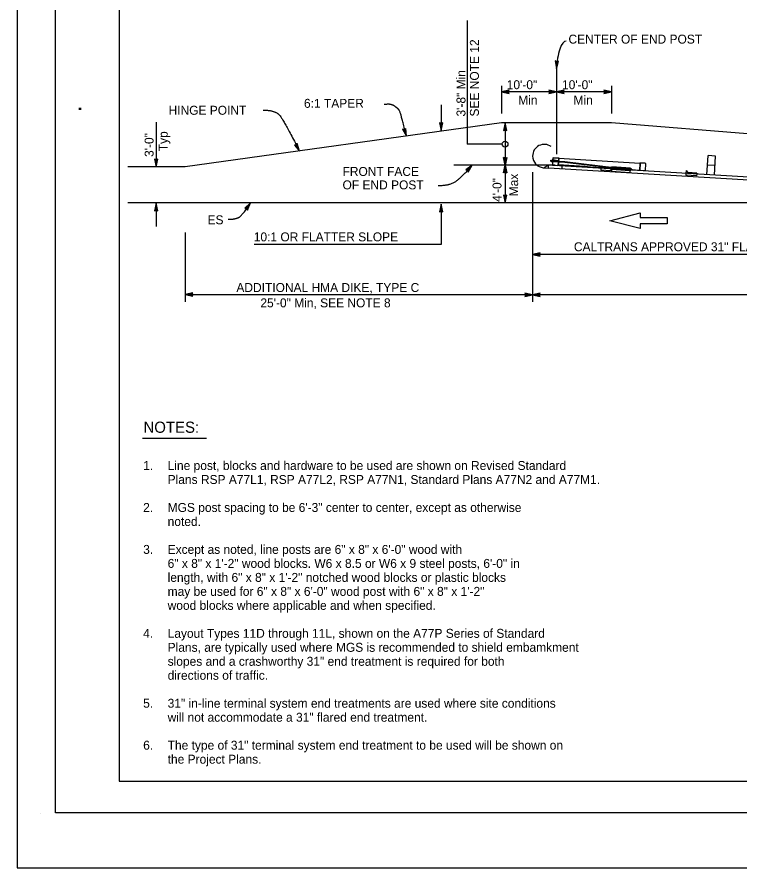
# Model space of a CAD drawing. Extents: x -893 to 867, y -474 to 712.
# Drawn here: x -893 to -328, y -474 to 191 of the extents above; entities that cross this region are included whole.
import ezdxf

# ---------------------------------------------------------------- set-up
doc = ezdxf.new("R2010")
doc.units = 0
for name, color, linetype in [('10 Sheet Format', 7, 'Continuous'), ('56 Stage 3 Anno', 7, 'Continuous'), ('57 Undefined', 7, 'Continuous'), ('60 Nongeo Data', 7, 'Continuous')]:
    doc.layers.add(name, color=color, linetype=linetype)

msp = doc.modelspace()

# ---------------------------------------------------------------- linework, layer by layer
at = {"layer": '10 Sheet Format'}
for p, q in [((-813.45, 643.96), (-813.45, -406.04)), ((-813.45, -406.04), (811.55, -406.04)), ((-875.41, -431.05), (-875.41, -431.05))]:
    msp.add_line(p, q, dxfattribs=at)
for points in [[(-893.45, -474.04), (866.55, -474.04), (866.55, 711.96), (-893.45, 711.96)], [(-863.43, 668.96), (836.57, 668.96), (836.57, -431.04), (-863.43, -431.04)], [(-863.43, 668.96), (836.57, 668.96), (836.57, -431.04), (-863.43, -431.04)]]:
    msp.add_lwpolyline(points, close=True, dxfattribs=at)
at = {"layer": '56 Stage 3 Anno'}
for p, q in [((-541.32, 188.72), (-541.26, 92.08)), ((-471.33, 156.28), (-472.63, 157.14)), ((-472.63, 157.14), (-472.63, 157.14)), ((-472.63, 157.14), (-471.55, 151.09)), ((-472.29, 156.9), (-471.49, 152.46)), ((-471.94, 156.66), (-471.43, 153.85)), ((-471.6, 156.47), (-471.37, 155.23)), ((-471.55, 151.09), (-469.96, 157.02)), ((-471.48, 152.47), (-470.33, 156.8)), ((-471.43, 153.85), (-470.69, 156.64)), ((-471.37, 155.23), (-471.06, 156.42)), ((-469.96, 157.02), (-471.33, 156.28)), ((-469.96, 157.02), (-469.96, 157.02)), ((-471.55, 151.09), (-471.55, 151.09)), ((-471.5, 150.81), (-471.5, 84.14)), ((-514.58, 137.66), (-514.58, 116.08)), ((-514.58, 137.22), (-514.58, 118.78)), ((-508.58, 134.27), (-514.58, 132.93)), ((-508.8, 133.92), (-513.2, 132.93)), ((-509.03, 133.56), (-511.82, 132.93)), ((-509.21, 133.21), (-510.44, 132.94)), ((-509.38, 132.93), (-508.58, 134.27)), ((-508.58, 134.27), (-508.58, 134.27)), ((-471.5, 132.93), (-477.5, 134.26)), ((-477.5, 134.26), (-477.5, 134.26)), ((-477.5, 134.26), (-476.7, 132.93)), ((-472.89, 132.94), (-477.26, 133.9)), ((-474.26, 132.93), (-477.08, 133.56)), ((-475.64, 132.93), (-476.85, 133.2)), ((-465.5, 134.27), (-471.5, 132.93)), ((-465.71, 133.92), (-470.12, 132.93)), ((-465.95, 133.56), (-468.73, 132.93)), ((-466.12, 133.21), (-467.35, 132.94)), ((-466.3, 132.93), (-465.5, 134.27)), ((-465.5, 134.27), (-465.5, 134.27)), ((-428.42, 132.93), (-434.42, 134.26)), ((-434.42, 134.26), (-434.42, 134.26)), ((-434.42, 134.26), (-433.62, 132.93)), ((-429.81, 132.94), (-434.18, 133.9)), ((-431.18, 132.93), (-434, 133.56)), ((-432.56, 132.93), (-433.77, 133.2)), ((-428.42, 137.66), (-428.42, 116.08)), ((-471.5, 132.93), (-514.58, 132.93)), ((-514.58, 132.93), (-514.58, 132.93)), ((-514.58, 132.93), (-508.58, 131.6)), ((-513.19, 132.93), (-508.81, 131.96)), ((-511.82, 132.93), (-508.99, 132.31)), ((-510.44, 132.94), (-509.23, 132.67)), ((-508.58, 131.6), (-509.38, 132.93)), ((-508.58, 131.6), (-508.58, 131.6)), ((-476.7, 132.93), (-477.5, 131.59)), ((-477.5, 131.59), (-471.5, 132.93)), ((-477.5, 131.59), (-477.5, 131.59)), ((-477.28, 131.95), (-472.88, 132.93)), ((-477.05, 132.31), (-474.26, 132.93)), ((-476.87, 132.65), (-475.64, 132.93)), ((-428.42, 132.93), (-471.5, 132.93)), ((-471.5, 132.93), (-471.5, 132.93)), ((-471.5, 132.93), (-465.5, 131.6)), ((-471.5, 132.93), (-471.5, 132.93)), ((-470.11, 132.93), (-465.73, 131.96)), ((-468.73, 132.93), (-465.91, 132.31)), ((-467.35, 132.94), (-466.14, 132.67)), ((-465.5, 131.6), (-466.3, 132.93)), ((-465.5, 131.6), (-465.5, 131.6)), ((-433.62, 132.93), (-434.42, 131.59)), ((-434.42, 131.59), (-428.42, 132.93)), ((-434.42, 131.59), (-434.42, 131.59)), ((-434.2, 131.95), (-429.8, 132.93)), ((-433.97, 132.31), (-431.18, 132.93)), ((-433.79, 132.65), (-432.56, 132.93)), ((-428.42, 132.93), (-428.42, 132.93)), ((-561.68, 122.76), (-561.68, 102.91)), ((-784.65, 109.16), (-784.65, 74.29)), ((-561.68, 108.01), (-563.02, 108.81)), ((-563.02, 108.81), (-563.02, 108.81)), ((-563.02, 108.81), (-561.68, 102.81)), ((-562.67, 108.6), (-561.68, 104.19)), ((-562.31, 108.36), (-561.68, 105.57)), ((-561.96, 108.19), (-561.68, 106.96)), ((-561.68, 102.81), (-560.35, 108.81)), ((-560.35, 108.81), (-561.68, 108.01)), ((-561.68, 104.2), (-560.71, 108.58)), ((-561.68, 105.57), (-561.06, 108.4)), ((-561.68, 106.96), (-561.42, 108.16)), ((-560.35, 108.81), (-560.35, 108.81)), ((-511.7, 108.61), (-513.03, 102.61)), ((-511.71, 107.22), (-512.67, 102.84)), ((-510.36, 102.61), (-511.7, 108.61)), ((-511.7, 108.61), (-511.7, 108.61)), ((-511.7, 108.61), (-511.7, 75.56)), ((-510.72, 102.82), (-511.7, 107.23)), ((-590.32, 103.3), (-591.83, 103.71)), ((-591.83, 103.71), (-591.83, 103.71)), ((-591.83, 103.71), (-588.91, 98.3)), ((-591.43, 103.6), (-589.29, 99.63)), ((-591.02, 103.47), (-589.66, 100.96)), ((-590.64, 103.39), (-590.04, 102.29)), ((-589.26, 104.43), (-590.32, 103.3)), ((-590.04, 102.29), (-590.11, 103.52)), ((-589.66, 100.96), (-589.83, 103.85)), ((-589.29, 99.64), (-589.54, 104.11)), ((-588.91, 98.3), (-589.26, 104.43)), ((-589.26, 104.43), (-589.26, 104.43)), ((-561.68, 102.81), (-561.68, 102.81)), ((-513.03, 102.61), (-511.7, 103.41)), ((-513.03, 102.61), (-513.03, 102.61)), ((-511.7, 105.84), (-512.33, 103.02)), ((-511.7, 104.46), (-511.97, 103.25)), ((-511.08, 103.06), (-511.7, 105.84)), ((-511.43, 103.23), (-511.7, 104.46)), ((-511.7, 103.41), (-510.36, 102.61)), ((-510.36, 102.61), (-510.36, 102.61)), ((-588.91, 98.3), (-588.91, 98.3)), ((-513.97, 92.08), (-541.26, 92.08)), ((-784.65, 79.49), (-785.99, 80.29)), ((-785.99, 80.29), (-785.99, 80.29)), ((-785.99, 80.29), (-784.65, 74.29)), ((-785.63, 80.07), (-784.65, 75.67)), ((-784.65, 74.29), (-783.32, 80.29)), ((-783.32, 80.29), (-784.65, 79.49)), ((-784.65, 77.05), (-784.02, 79.88)), ((-784.64, 75.68), (-783.68, 80.05)), ((-783.32, 80.29), (-783.32, 80.29)), ((-513.03, 81.56), (-513.03, 81.56)), ((-510.36, 81.56), (-510.36, 81.56)), ((-785.27, 79.84), (-784.65, 77.05)), ((-784.92, 79.66), (-784.65, 78.43)), ((-784.65, 78.43), (-784.38, 79.64)), ((-784.65, 74.29), (-784.65, 74.29)), ((-472.4, 75.56), (-551.88, 75.56)), ((-537.47, 75.56), (-542.46, 71.98)), ((-538.4, 74.53), (-542.03, 71.91)), ((-539.31, 73.5), (-541.66, 71.81)), ((-540.7, 71.01), (-539.31, 73.5)), ((-540.59, 70.59), (-538.39, 74.53)), ((-540.47, 70.19), (-537.47, 75.56)), ((-537.47, 75.56), (-537.47, 75.56)), ((-511.7, 75.56), (-511.7, 46.12)), ((-511.7, 75.56), (-511.7, 75.56)), ((-511.7, 75.56), (-511.7, 75.56)), ((-542.46, 71.98), (-542.46, 71.98)), ((-542.46, 71.98), (-540.93, 71.68)), ((-540.23, 72.47), (-541.23, 71.75)), ((-540.93, 71.68), (-540.47, 70.19)), ((-540.84, 71.37), (-540.23, 72.47)), ((-540.47, 70.19), (-540.47, 70.19)), ((-513.04, 69.56), (-513.04, 69.56)), ((-510.37, 69.56), (-510.37, 69.56)), ((-490.32, 70.15), (-490.32, -31.21)), ((-511.7, 51.32), (-513.04, 52.12)), ((-513.04, 52.12), (-513.04, 52.12)), ((-513.04, 52.12), (-511.7, 46.12)), ((-512.69, 51.9), (-511.7, 47.5)), ((-512.33, 51.67), (-511.71, 48.88)), ((-511.98, 51.49), (-511.71, 50.26)), ((-511.71, 48.88), (-511.08, 51.71)), ((-511.71, 50.26), (-511.44, 51.47)), ((-511.7, 46.12), (-510.37, 52.12)), ((-510.37, 52.12), (-511.7, 51.32)), ((-511.7, 47.51), (-510.73, 51.88)), ((-510.37, 52.12), (-510.37, 52.12)), ((-784.65, 45.95), (-785.98, 39.95)), ((-785.98, 39.95), (-784.65, 40.75)), ((-785.98, 39.95), (-785.98, 39.95)), ((-784.65, 44.56), (-785.62, 40.18)), ((-784.64, 43.19), (-785.27, 40.36)), ((-784.64, 41.81), (-784.91, 40.6)), ((-784.65, 46.12), (-784.65, 27.53)), ((-783.31, 39.95), (-784.65, 45.95)), ((-784.65, 45.95), (-784.65, 45.95)), ((-783.66, 40.17), (-784.65, 44.57)), ((-784.65, 40.75), (-783.31, 39.95)), ((-784.02, 40.4), (-784.64, 43.19)), ((-784.37, 40.58), (-784.64, 41.81)), ((-783.31, 39.95), (-783.31, 39.95)), ((-710.77, 46.12), (-715.35, 42.01)), ((-715.35, 42.01), (-715.35, 42.01)), ((-715.35, 42.01), (-713.8, 41.89)), ((-711.58, 44.99), (-714.92, 42)), ((-712.38, 43.87), (-714.53, 41.94)), ((-713.18, 42.75), (-714.1, 41.92)), ((-713.8, 41.89), (-713.18, 40.46)), ((-713.67, 41.59), (-713.18, 42.75)), ((-713.5, 41.24), (-712.38, 43.87)), ((-713.34, 40.84), (-711.57, 45)), ((-713.18, 40.46), (-710.77, 46.12)), ((-713.18, 40.46), (-713.18, 40.46)), ((-710.77, 46.12), (-710.77, 46.12)), ((-561.68, 45.02), (-563.01, 39.02)), ((-561.68, 43.63), (-562.65, 39.26)), ((-561.68, 42.26), (-562.3, 39.43)), ((-561.68, 40.88), (-561.95, 39.67)), ((-560.34, 39.02), (-561.68, 45.02)), ((-561.68, 45.02), (-561.68, 45.02)), ((-561.68, 45.02), (-561.68, 13.69)), ((-560.7, 39.24), (-561.68, 43.64)), ((-561.06, 39.47), (-561.68, 42.26)), ((-561.4, 39.65), (-561.68, 40.88)), ((-511.7, 46.12), (-511.7, 46.12)), ((-563.01, 39.02), (-561.68, 39.82)), ((-563.01, 39.02), (-563.01, 39.02)), ((-561.68, 39.82), (-560.34, 39.02)), ((-560.34, 39.02), (-560.34, 39.02)), ((-762.04, 22.94), (-762.04, -31.21)), ((-561.68, 13.69), (-708.02, 13.69)), ((-484.32, 7.14), (-490.32, 5.8)), ((-484.53, 6.79), (-488.94, 5.81)), ((-485.12, 5.8), (-484.32, 7.14)), ((-484.32, 7.14), (-484.32, 7.14)), ((-25.16, 5.8), (-490.32, 5.8)), ((-490.32, 5.8), (-490.32, 5.8)), ((-490.32, 5.8), (-484.32, 4.47)), ((-488.92, 5.8), (-484.55, 4.83)), ((-484.77, 6.43), (-487.55, 5.81)), ((-487.55, 5.81), (-484.73, 5.18)), ((-484.94, 6.08), (-486.17, 5.81)), ((-486.17, 5.81), (-484.96, 5.54)), ((-484.32, 4.47), (-485.12, 5.8)), ((-484.32, 4.47), (-484.32, 4.47)), ((-756.04, -24.2), (-762.04, -25.54)), ((-762.04, -25.54), (-762.04, -25.54)), ((-762.04, -25.54), (-756.04, -26.87)), ((-490.32, -25.71), (-762.04, -25.71)), ((-756.26, -24.56), (-760.66, -25.54)), ((-760.65, -25.54), (-756.27, -26.51)), ((-756.49, -24.92), (-759.28, -25.54)), ((-759.28, -25.54), (-756.45, -26.16)), ((-756.67, -25.26), (-757.9, -25.54)), ((-757.9, -25.54), (-756.69, -25.8)), ((-756.84, -25.54), (-756.04, -24.2)), ((-756.04, -26.87), (-756.84, -25.54)), ((-756.04, -24.2), (-756.04, -24.2)), ((-490.32, -25.71), (-496.32, -24.38)), ((-496.32, -24.38), (-496.32, -24.38)), ((-496.32, -24.38), (-495.52, -25.71)), ((-495.52, -25.71), (-496.32, -27.05)), ((-496.32, -27.05), (-490.32, -25.71)), ((-496.1, -26.69), (-491.7, -25.71)), ((-491.71, -25.71), (-496.08, -24.74)), ((-493.08, -25.71), (-495.9, -25.09)), ((-495.87, -26.33), (-493.08, -25.71)), ((-495.69, -25.99), (-494.46, -25.71)), ((-494.46, -25.71), (-495.67, -25.45)), ((-484.32, -24.54), (-490.32, -25.88)), ((-25.16, -25.71), (-490.32, -25.71)), ((-490.32, -25.71), (-490.32, -25.71)), ((-490.32, -25.88), (-490.32, -25.88)), ((-490.32, -25.88), (-484.32, -27.21)), ((-484.53, -24.9), (-488.94, -25.88)), ((-488.92, -25.88), (-484.55, -26.85)), ((-484.77, -25.25), (-487.55, -25.88)), ((-487.55, -25.88), (-484.73, -26.5)), ((-484.94, -25.6), (-486.17, -25.88)), ((-486.17, -25.88), (-484.96, -26.14)), ((-485.12, -25.88), (-484.32, -24.54)), ((-484.32, -27.21), (-485.12, -25.88)), ((-484.32, -24.54), (-484.32, -24.54)), ((-756.04, -26.87), (-756.04, -26.87)), ((-496.32, -27.05), (-496.32, -27.05)), ((-484.32, -27.21), (-484.32, -27.21))]:
    msp.add_line(p, q, dxfattribs=at)
for points in [[(-676.54, 91.28), (-672.6, 86.69), (-674.23, 92.52), (-674.44, 92.17), (-673.24, 87.9), (-676.14, 91.26), (-675.73, 91.24), (-673.88, 89.09), (-674.64, 91.82), (-674.85, 91.47), (-674.52, 90.29), (-675.33, 91.22), (-675.01, 91.21), (-674.23, 92.52), (-675.01, 91.21)], [(-510.36, 81.56), (-511.7, 75.56), (-513.03, 81.56), (-512.68, 81.35), (-511.71, 76.95), (-510.72, 81.35), (-511.07, 81.14), (-511.7, 78.32), (-512.32, 81.13), (-511.97, 80.92), (-511.7, 79.7), (-511.43, 80.92), (-511.7, 80.76), (-513.03, 81.56), (-511.7, 80.76)], [(-513.04, 69.56), (-511.7, 75.56), (-510.37, 69.56), (-510.73, 69.77), (-511.7, 74.17), (-512.69, 69.77), (-512.33, 69.98), (-511.71, 72.8), (-511.08, 69.99), (-511.44, 70.2), (-511.71, 71.41), (-511.98, 70.19), (-511.7, 70.36), (-510.37, 69.56), (-511.7, 70.36)]]:
    msp.add_lwpolyline(points, close=True, dxfattribs=at)
msp.add_circle((-511.7, 92.08), 2.27, dxfattribs=at)
msp.add_ellipse((-465.73, 153.33), major_axis=(-1.62, -19.18), ratio=0.294239, start_param=3.119333, end_param=4.854557, dxfattribs=at)
for points in [[(-588.91, 98.3), (-592.6, 112.85), (-594.16, 118.57), (-596.24, 120.39), (-600.92, 123.77), (-606.38, 122.99)], [(-700.89, 118.68), (-691.15, 118.68), (-684.48, 110.05), (-672.6, 86.69)], [(-564.02, 59.71), (-554.65, 59.71), (-544.83, 66.91), (-537.47, 75.56)], [(-728.28, 33.31), (-721.91, 33.31), (-716.84, 37.01), (-710.77, 46.12)]]:
    msp.add_open_spline(points, degree=2, dxfattribs=at)
at = {"layer": '57 Undefined'}
msp.add_line((-795.22, -137.78), (-745.3, -137.78), dxfattribs=at)
at = {"layer": '60 Nongeo Data'}
for p, q in [((-514.58, 108.61), (-762.04, 74.29)), ((-428.42, 108.61), (-514.58, 108.61)), ((-25.16, 76.13), (-428.42, 108.61)), ((-474.22, 81.47), (-474.63, 75.72)), ((-474.22, 81.47), (-469.91, 81.15)), ((-473.89, 81.63), (-473.91, 81.44)), ((-473.89, 81.63), (-469.7, 81.33)), ((-469.91, 81.15), (-470.33, 75.41)), ((-469.7, 81.33), (-470.13, 75.39)), ((-469.72, 81.14), (-406.25, 77.11)), ((-353.77, 68.18), (-352.87, 83.07)), ((-347.95, 67.83), (-347.04, 82.71)), ((-762.04, 74.29), (-806.77, 74.29)), ((-481.91, 73.64), (-477.81, 73.35)), ((-477.63, 75.68), (-481.18, 73.59)), ((-477.81, 73.35), (-477.63, 75.68)), ((-28.43, 46.12), (-477.81, 73.35)), ((-28.29, 48.46), (-477.63, 75.68)), ((-476, 78.8), (-475.95, 79.41)), ((-476, 78.8), (-474.69, 78.7)), ((-475.95, 79.41), (-474.65, 79.3)), ((-475.59, 78.5), (-475.5, 79.66)), ((-475.59, 78.5), (-474.91, 78.44)), ((-475.5, 79.66), (-474.82, 79.61)), ((-474.8, 79.82), (-474.93, 78.23)), ((-474.93, 78.23), (-474.49, 78.19)), ((-474.36, 79.78), (-474.8, 79.82)), ((-474.69, 78.7), (-469.09, 78.26)), ((-474.65, 79.3), (-469.03, 78.86)), ((-474.63, 75.72), (-470.33, 75.41)), ((-474.63, 75.72), (-470.33, 75.41)), ((-474.49, 78.19), (-474.36, 79.78)), ((-469.09, 78.26), (-474.47, 78.2)), ((-469.03, 78.86), (-474.31, 79.76)), ((-469.09, 78.26), (-465.05, 77.94)), ((-469.03, 78.86), (-464.97, 78.54)), ((-467.11, 72.78), (-466.93, 75.11)), ((-464.97, 78.54), (-465.05, 77.94)), ((-465.05, 77.94), (-436.64, 74.48)), ((-464.97, 78.54), (-424.56, 73.51)), ((-436.56, 75.08), (-436.71, 73.01)), ((-436.56, 75.08), (-435.33, 73.61)), ((-435.98, 74.38), (-424.65, 72.65)), ((-428.9, 73.16), (-435.33, 73.61)), ((-428.2, 74.38), (-428.46, 70.65)), ((-413.6, 73.35), (-428.2, 74.38)), ((-413.92, 72.76), (-424.56, 73.51)), ((-413.88, 73.37), (-414.14, 69.64)), ((-413.6, 73.35), (-413.75, 71.26)), ((-406.24, 77.3), (-406.58, 71.36)), ((-406.06, 77.1), (-406.39, 71.35)), ((-402.05, 77.06), (-406.24, 77.3)), ((-401.75, 76.85), (-406.06, 77.1)), ((-401.75, 76.85), (-402.07, 71.1)), ((-402.05, 77.06), (-402.06, 76.87)), ((-436.71, 73.01), (-436.8, 71.74)), ((-429.04, 71.19), (-436.8, 71.74)), ((-428.96, 72.4), (-429.04, 71.19)), ((-428.9, 73.16), (-428.96, 72.4)), ((-414.14, 69.64), (-428.46, 70.65)), ((-414.03, 71.28), (-428.35, 72.29)), ((-413.98, 71.89), (-424.65, 72.65)), ((-412.67, 71.93), (-413.97, 72.02)), ((-412.62, 72.53), (-413.93, 72.62)), ((-413.12, 71.67), (-413.72, 71.71)), ((-413.04, 72.83), (-413.64, 72.88)), ((-413.04, 72.83), (-413.12, 71.67)), ((-412.62, 72.53), (-412.67, 71.93)), ((-402.07, 71.1), (-406.39, 71.35)), ((-370.24, 69.24), (-370.32, 67.86)), ((-361.91, 67.35), (-370.32, 67.86)), ((-370.1, 71.49), (-370.24, 69.24)), ((-370.1, 71.49), (-368.75, 69.91)), ((-361.78, 69.49), (-368.75, 69.91)), ((-361.83, 68.67), (-361.91, 67.35)), ((-361.78, 69.49), (-361.83, 68.67)), ((-66.14, 46.12), (-806.77, 46.12)), ((-429.83, 32.16), (-405.92, 38.3)), ((-405.92, 38.3), (-405.92, 34.66)), ((-405.92, 34.66), (-384.83, 34.66)), ((-384.83, 34.66), (-384.83, 32.16)), ((-405.93, 26.02), (-429.83, 32.16)), ((-384.83, 29.66), (-405.93, 29.66)), ((-405.93, 29.66), (-405.93, 26.02)), ((-384.83, 32.16), (-384.83, 29.66))]:
    msp.add_line(p, q, dxfattribs=at)
for points in [[(-347.04, 82.71), (-352.87, 83.07)], [(-347.5, 75.27), (-353.32, 75.62)]]:
    msp.add_lwpolyline(points, dxfattribs=at)
msp.add_circle((-419.29, 72.7), 0.897, dxfattribs=at)
for centre, radius, start, end in [((-481.03, 82.74), 9.14, 53.94292, 180.07751), ((-481.03, 82.74), 9.14, 180.07751, 264.51211), ((-305.81, 2171.59), 2101.76, 265.51754, 266.43053), ((-424.55, 73.07), 0.438, 91.1438, 256.87983), ((-266.72, 2168.79), 2101.76, 266.02036, 266.1852)]:
    msp.add_arc(centre, radius, start, end, dxfattribs=at)

# ---------------------------------------------------------------- texts
at = {"layer": '10 Sheet Format'}
msp.add_text('.', height=13.78, rotation=270, dxfattribs=at).set_placement((-845.33, 122.19))
at = {"layer": '57 Undefined'}
for s, p in [('SEE NOTE 12', (-532.19, 113.67)), ('3\'-8" Min', (-542.69, 113.67)), ('3\'-0"', (-786.64, 82.06)), ('Typ', (-775.64, 86.51)), ('Max', (-501.5, 51.24)), ('4\'-0"', (-514.5, 46.91))]:
    msp.add_text(s, height=7, rotation=90, dxfattribs=at).set_placement(p)
for s, height, p in [('CENTER OF END POST', 7, (-462.11, 170.69)), ('10\'-0"', 7, (-510.39, 135.05)), ('10\'-0"', 7, (-467.16, 135.05)), ('6:1 TAPER', 7, (-668.99, 120.49)), ('Min', 7, (-501.42, 123.05)), ('Min', 7, (-458.19, 123.05)), ('HINGE POINT', 7, (-774.92, 115.05)), ('FRONT FACE', 7, (-638.84, 67.19)), ('OF END POST', 7, (-638.84, 56.69)), ('ES', 7, (-744.43, 29.37)), ('10:1 OR FLATTER SLOPE', 7, (-708.26, 16.04)), ('CALTRANS APPROVED 31" FLARED TERMINAL SYSTEM END TREATMENT', 7, (-457.87, 8.3)), ('ADDITIONAL HMA DIKE, TYPE C', 7, (-721.87, -23.57)), ('25\'-0" Min, SEE NOTE 8', 7, (-703.09, -35.57)), ('NOTES:', 8.75, (-794.54, -133.7)), ('1.', 7, (-794.78, -162.77)), ('Line post, blocks and hardware to be used are shown on Revised Standard', 7, (-775.63, -162.78)), ('Plans RSP A77L1, RSP A77L2, RSP A77N1, Standard Plans A77N2 and A77M1.', 7, (-775.63, -173.72)), ('2.', 7, (-794.78, -195.58)), ('MGS post spacing to be 6\'-3" center to center, except as otherwise', 7, (-775.63, -195.59)), ('noted.', 7, (-775.63, -206.53)), ('3.', 7, (-794.78, -228.39)), ('Except as noted, line posts are 6" x 8" x 6\'-0" wood with', 7, (-775.63, -228.4)), ('6" x 8" x 1\'-2" wood blocks. W6 x 8.5 or W6 x 9 steel posts, 6\'-0" in', 7, (-775.63, -239.34)), ('length, with 6" x 8" x 1\'-2" notched wood blocks or plastic blocks', 7, (-775.63, -250.28)), ('may be used for 6" x 8" x 6\'-0" wood post with 6" x 8" x 1\'-2"', 7, (-775.63, -261.22)), ('wood blocks where applicable and when specified.', 7, (-775.63, -272.15)), ('4.', 7, (-794.78, -294.01)), ('Layout Types 11D through 11L, shown on the A77P Series of Standard', 7, (-775.63, -294.03)), ('Plans, are typically used where MGS is recommended to shield embamkment', 7, (-775.63, -304.96)), ('slopes and a crashworthy 31" end treatment is required for both', 7, (-775.63, -315.9)), ('directions of traffic.', 7, (-775.63, -326.84)), ('5.', 7, (-794.78, -348.7)), ('31" in-line terminal system end treatments are used where site conditions', 7, (-775.63, -348.71)), ('will not accommodate a 31" flared end treatment.', 7, (-775.63, -359.65)), ('6.', 7, (-794.78, -381.51)), ('The type of 31" terminal system end treatment to be used will be shown on', 7, (-775.63, -381.52)), ('the Project Plans.', 7, (-775.63, -392.46))]:
    msp.add_text(s, height=height, dxfattribs=at).set_placement(p)

doc.saveas('drawing.dxf')
